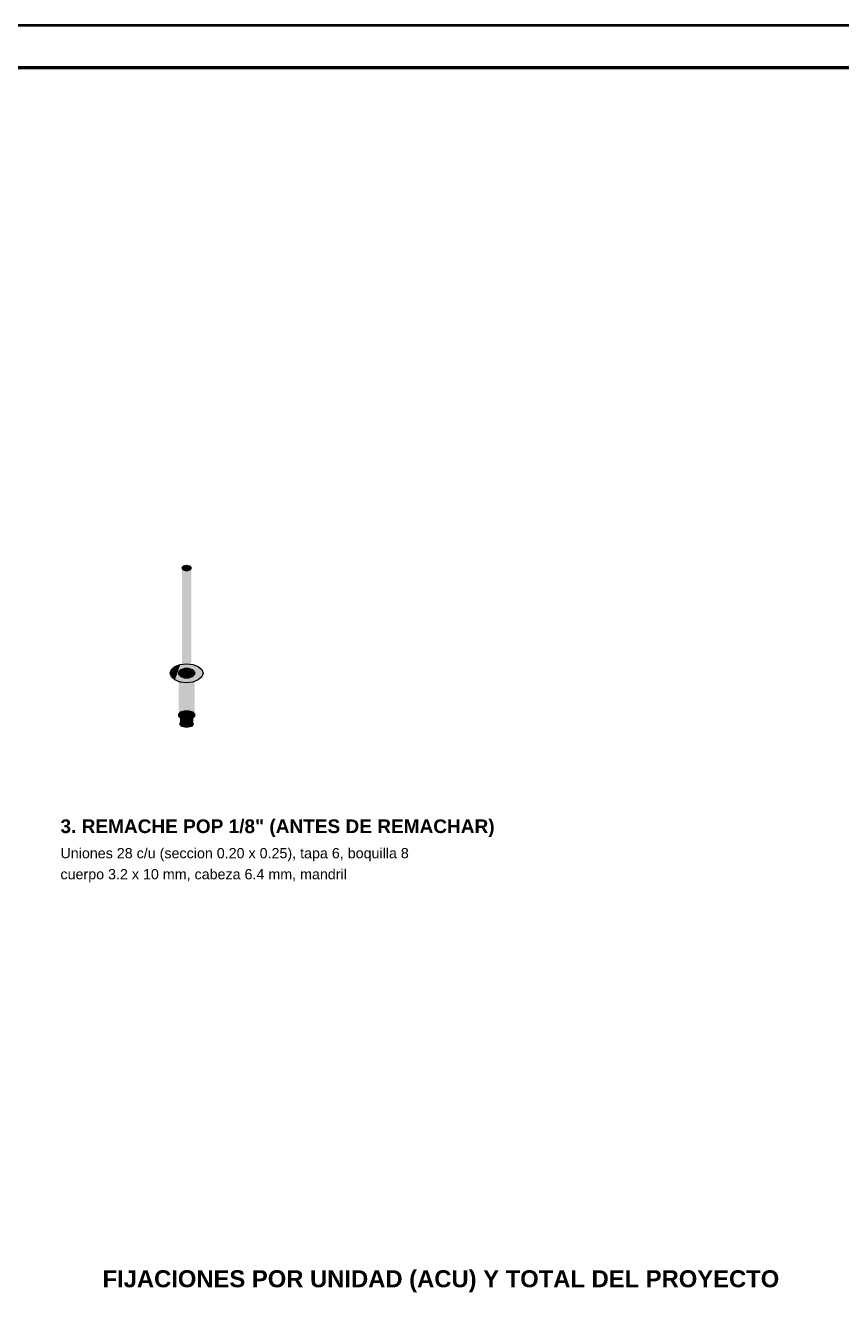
# Model space of a CAD drawing. Header units: metres. Extents: x 0 to 24.2, y -20 to 5.6.
# Drawn here: x 0.4117 to 0.6057, y 5.2904 to 5.594 of the extents above; entities that cross this region are included whole.
import ezdxf

# ---------------------------------------------------------------- set-up
doc = ezdxf.new("R2010")
doc.units = ezdxf.units.M
doc.header["$LTSCALE"] = 0.25
doc.layers.add('ISO-ARISTAS', color=8, linetype='CONTINUOUS')
doc.layers.add('TEXTOS', color=7, linetype='CONTINUOUS')
doc.layers.add('ISO-CONCRETO-SUP', color=254, linetype='CONTINUOUS', true_color=0xe8e8e8)
doc.layers.add('MARCO', color=7, linetype='CONTINUOUS', lineweight=50)
doc.layers.add('TITULOS', color=160, linetype='CONTINUOUS', lineweight=35)
doc.styles.get("Standard").update_dxf_attribs({"font": 'arial.ttf'})
doc.styles.add('TITULOS', font='arialbd.ttf')

msp = doc.modelspace()

# ---------------------------------------------------------------- linework, layer by layer
at = {"layer": 'ISO-ARISTAS', "color": 250}
for p, q in [((0.44922, 5.46545), (0.4489, 5.465)), ((0.4489, 5.465), (0.44922, 5.46545)), ((0.4489, 5.465), (0.44922, 5.46455)), ((0.44922, 5.46455), (0.4489, 5.465)), ((0.45, 5.46564), (0.44922, 5.46545)), ((0.44922, 5.46545), (0.45, 5.46564)), ((0.45078, 5.46545), (0.45, 5.46564)), ((0.45, 5.46564), (0.45078, 5.46545)), ((0.4511, 5.465), (0.45078, 5.46545)), ((0.45078, 5.46545), (0.4511, 5.465)), ((0.45078, 5.46455), (0.4511, 5.465)), ((0.4511, 5.465), (0.45078, 5.46455)), ((0.44922, 5.46455), (0.45, 5.46436)), ((0.45, 5.46436), (0.44922, 5.46455)), ((0.45, 5.46436), (0.45078, 5.46455)), ((0.45078, 5.46455), (0.45, 5.46436)), ((0.44608, 5.44), (0.44638, 5.44087)), ((0.44638, 5.44087), (0.44723, 5.4416)), ((0.44723, 5.4416), (0.4485, 5.44209)), ((0.44861, 5.4408), (0.44811, 5.44029)), ((0.44811, 5.44029), (0.44861, 5.4408)), ((0.4485, 5.44209), (0.45, 5.44226)), ((0.44949, 5.44109), (0.44861, 5.4408)), ((0.44861, 5.4408), (0.44949, 5.44109)), ((0.45051, 5.44109), (0.44949, 5.44109)), ((0.44949, 5.44109), (0.45051, 5.44109)), ((0.45, 5.44226), (0.4515, 5.44209)), ((0.45139, 5.4408), (0.45051, 5.44109)), ((0.45051, 5.44109), (0.45139, 5.4408)), ((0.45189, 5.44029), (0.45139, 5.4408)), ((0.45139, 5.4408), (0.45189, 5.44029)), ((0.4515, 5.44209), (0.45277, 5.4416)), ((0.45277, 5.4416), (0.45362, 5.44087)), ((0.45362, 5.44087), (0.45392, 5.44)), ((0.44638, 5.43913), (0.44608, 5.44)), ((0.44723, 5.4384), (0.44638, 5.43913)), ((0.4485, 5.43791), (0.44723, 5.4384)), ((0.44811, 5.44029), (0.44811, 5.43971)), ((0.44811, 5.43971), (0.44811, 5.44029)), ((0.44811, 5.43971), (0.44861, 5.4392)), ((0.44861, 5.4392), (0.44811, 5.43971)), ((0.45, 5.43774), (0.4485, 5.43791)), ((0.44861, 5.4392), (0.44949, 5.43891)), ((0.44949, 5.43891), (0.44861, 5.4392)), ((0.4489, 5.44), (0.44922, 5.44045)), ((0.4489, 5.44), (0.44922, 5.44045)), ((0.44922, 5.43955), (0.4489, 5.44)), ((0.44922, 5.43955), (0.4489, 5.44)), ((0.44922, 5.44045), (0.45, 5.44064)), ((0.44922, 5.44045), (0.45, 5.44064)), ((0.45, 5.43936), (0.44922, 5.43955)), ((0.45, 5.43936), (0.44922, 5.43955)), ((0.44949, 5.43891), (0.45051, 5.43891)), ((0.45051, 5.43891), (0.44949, 5.43891)), ((0.45, 5.44064), (0.45078, 5.44045)), ((0.45, 5.44064), (0.45078, 5.44045)), ((0.45078, 5.43955), (0.45, 5.43936)), ((0.45078, 5.43955), (0.45, 5.43936)), ((0.4515, 5.43791), (0.45, 5.43774)), ((0.45051, 5.43891), (0.45139, 5.4392)), ((0.45139, 5.4392), (0.45051, 5.43891)), ((0.45078, 5.44045), (0.4511, 5.44)), ((0.45078, 5.44045), (0.4511, 5.44)), ((0.4511, 5.44), (0.45078, 5.43955)), ((0.4511, 5.44), (0.45078, 5.43955)), ((0.45139, 5.4392), (0.45189, 5.43971)), ((0.45189, 5.43971), (0.45139, 5.4392)), ((0.45277, 5.4384), (0.4515, 5.43791)), ((0.45189, 5.43971), (0.45189, 5.44029)), ((0.45189, 5.44029), (0.45189, 5.43971)), ((0.45362, 5.43913), (0.45277, 5.4384)), ((0.45392, 5.44), (0.45362, 5.43913)), ((0.44811, 5.43029), (0.44861, 5.4308)), ((0.44811, 5.43029), (0.44861, 5.4308)), ((0.44811, 5.42971), (0.44811, 5.43029)), ((0.44811, 5.42971), (0.44811, 5.43029)), ((0.44861, 5.4292), (0.44811, 5.42971)), ((0.44861, 5.4292), (0.44811, 5.42971)), ((0.44887, 5.43065), (0.44841, 5.43)), ((0.44841, 5.43), (0.44887, 5.43065)), ((0.44841, 5.43), (0.44887, 5.42935)), ((0.44887, 5.42935), (0.44841, 5.43)), ((0.44841, 5.428), (0.44887, 5.42865)), ((0.44841, 5.428), (0.44887, 5.42865)), ((0.44861, 5.4308), (0.44949, 5.43109)), ((0.44861, 5.4308), (0.44949, 5.43109)), ((0.44949, 5.42891), (0.44861, 5.4292)), ((0.44949, 5.42891), (0.44861, 5.4292)), ((0.45, 5.43092), (0.44887, 5.43065)), ((0.44887, 5.43065), (0.45, 5.43092)), ((0.44887, 5.42935), (0.45, 5.42908)), ((0.45, 5.42908), (0.44887, 5.42935)), ((0.44887, 5.42865), (0.45, 5.42892)), ((0.44887, 5.42865), (0.45, 5.42892)), ((0.44949, 5.43109), (0.45051, 5.43109)), ((0.44949, 5.43109), (0.45051, 5.43109)), ((0.45051, 5.42891), (0.44949, 5.42891)), ((0.45051, 5.42891), (0.44949, 5.42891)), ((0.45113, 5.43065), (0.45, 5.43092)), ((0.45, 5.43092), (0.45113, 5.43065)), ((0.45, 5.42908), (0.45113, 5.42935)), ((0.45113, 5.42935), (0.45, 5.42908)), ((0.45, 5.42892), (0.45113, 5.42865)), ((0.45, 5.42892), (0.45113, 5.42865)), ((0.45051, 5.43109), (0.45139, 5.4308)), ((0.45051, 5.43109), (0.45139, 5.4308)), ((0.45139, 5.4292), (0.45051, 5.42891)), ((0.45139, 5.4292), (0.45051, 5.42891)), ((0.45159, 5.43), (0.45113, 5.43065)), ((0.45113, 5.43065), (0.45159, 5.43)), ((0.45113, 5.42935), (0.45159, 5.43)), ((0.45159, 5.43), (0.45113, 5.42935)), ((0.45113, 5.42865), (0.45159, 5.428)), ((0.45113, 5.42865), (0.45159, 5.428)), ((0.45139, 5.4308), (0.45189, 5.43029)), ((0.45139, 5.4308), (0.45189, 5.43029)), ((0.45189, 5.42971), (0.45139, 5.4292)), ((0.45189, 5.42971), (0.45139, 5.4292)), ((0.45189, 5.43029), (0.45189, 5.42971)), ((0.45189, 5.43029), (0.45189, 5.42971)), ((0.44887, 5.42735), (0.44841, 5.428)), ((0.44887, 5.42735), (0.44841, 5.428)), ((0.45, 5.42708), (0.44887, 5.42735)), ((0.45, 5.42708), (0.44887, 5.42735)), ((0.45113, 5.42735), (0.45, 5.42708)), ((0.45113, 5.42735), (0.45, 5.42708)), ((0.45159, 5.428), (0.45113, 5.42735)), ((0.45159, 5.428), (0.45113, 5.42735))]:
    msp.add_line(p, q, dxfattribs=at)
at = {"layer": 'ISO-CONCRETO-SUP', "true_color": 0x696a6e}
for points in [[(0.4489, 5.44), (0.44922, 5.44045), (0.4489, 5.465), (0.44922, 5.46545)], [(0.4511, 5.44), (0.45078, 5.43955), (0.4511, 5.465), (0.45078, 5.46455)], [(0.44841, 5.428), (0.44887, 5.42865), (0.44841, 5.43), (0.44887, 5.43065)], [(0.45159, 5.428), (0.45113, 5.42735), (0.45159, 5.43), (0.45113, 5.42935)]]:
    msp.add_solid(points, dxfattribs=at)
at = {"layer": 'ISO-CONCRETO-SUP', "true_color": 0x96989e}
for points in [[(0.45, 5.465), (0.4489, 5.465), (0.44922, 5.46545)], [(0.45, 5.465), (0.44922, 5.46455), (0.4489, 5.465)], [(0.45, 5.465), (0.44922, 5.46545), (0.45, 5.46564)], [(0.45, 5.465), (0.45, 5.46436), (0.44922, 5.46455)], [(0.45, 5.465), (0.45, 5.46564), (0.45078, 5.46545)], [(0.45, 5.465), (0.45078, 5.46545), (0.4511, 5.465)], [(0.45, 5.465), (0.4511, 5.465), (0.45078, 5.46455)], [(0.45, 5.465), (0.45078, 5.46455), (0.45, 5.46436)], [(0.45, 5.44), (0.4489, 5.44), (0.44922, 5.44045)], [(0.45, 5.44), (0.44922, 5.43955), (0.4489, 5.44)], [(0.45, 5.44), (0.44922, 5.44045), (0.45, 5.44064)], [(0.45, 5.44), (0.45, 5.43936), (0.44922, 5.43955)], [(0.45, 5.44), (0.45, 5.44064), (0.45078, 5.44045)], [(0.45, 5.44), (0.45078, 5.44045), (0.4511, 5.44)], [(0.45, 5.44), (0.4511, 5.44), (0.45078, 5.43955)], [(0.45, 5.44), (0.45078, 5.43955), (0.45, 5.43936)], [(0.45, 5.43), (0.44841, 5.43), (0.44887, 5.43065)], [(0.45, 5.43), (0.44887, 5.42935), (0.44841, 5.43)], [(0.45, 5.428), (0.44841, 5.428), (0.44887, 5.42865)], [(0.45, 5.43), (0.44887, 5.43065), (0.45, 5.43092)], [(0.45, 5.43), (0.45, 5.42908), (0.44887, 5.42935)], [(0.45, 5.428), (0.44887, 5.42865), (0.45, 5.42892)], [(0.45, 5.43), (0.45, 5.43092), (0.45113, 5.43065)], [(0.45, 5.43), (0.45113, 5.43065), (0.45159, 5.43)], [(0.45, 5.43), (0.45159, 5.43), (0.45113, 5.42935)], [(0.45, 5.43), (0.45113, 5.42935), (0.45, 5.42908)], [(0.45, 5.428), (0.45, 5.42892), (0.45113, 5.42865)], [(0.45, 5.428), (0.45113, 5.42865), (0.45159, 5.428)], [(0.45, 5.428), (0.44887, 5.42735), (0.44841, 5.428)], [(0.45, 5.428), (0.45, 5.42708), (0.44887, 5.42735)], [(0.45, 5.428), (0.45159, 5.428), (0.45113, 5.42735)], [(0.45, 5.428), (0.45113, 5.42735), (0.45, 5.42708)]]:
    msp.add_solid(points, dxfattribs=at)
at = {"layer": 'ISO-CONCRETO-SUP', "true_color": 0x7b7d81}
for points in [[(0.44922, 5.43955), (0.4489, 5.44), (0.44922, 5.46455), (0.4489, 5.465)], [(0.45078, 5.44045), (0.4511, 5.44), (0.45078, 5.46545), (0.4511, 5.465)], [(0.44887, 5.42735), (0.44841, 5.428), (0.44887, 5.42935), (0.44841, 5.43)], [(0.45113, 5.42865), (0.45159, 5.428), (0.45113, 5.43065), (0.45159, 5.43)]]:
    msp.add_solid(points, dxfattribs=at)
at = {"layer": 'ISO-CONCRETO-SUP', "true_color": 0x87888d}
for points in [[(0.44922, 5.44045), (0.45, 5.44064), (0.44922, 5.46545), (0.45, 5.46564)], [(0.45078, 5.43955), (0.45, 5.43936), (0.45078, 5.46455), (0.45, 5.46436)], [(0.44887, 5.42865), (0.45, 5.42892), (0.44887, 5.43065), (0.45, 5.43092)], [(0.45113, 5.42735), (0.45, 5.42708), (0.45113, 5.42935), (0.45, 5.42908)]]:
    msp.add_solid(points, dxfattribs=at)
at = {"layer": 'ISO-CONCRETO-SUP', "true_color": 0x8e9095}
for points in [[(0.45, 5.44064), (0.45078, 5.44045), (0.45, 5.46564), (0.45078, 5.46545)], [(0.45, 5.43936), (0.44922, 5.43955), (0.45, 5.46436), (0.44922, 5.46455)], [(0.45, 5.42708), (0.44887, 5.42735), (0.45, 5.42908), (0.44887, 5.42935)], [(0.45, 5.42892), (0.45113, 5.42865), (0.45, 5.43092), (0.45113, 5.43065)]]:
    msp.add_solid(points, dxfattribs=at)
at = {"layer": 'ISO-CONCRETO-SUP', "true_color": 0x6b6d73}
for points in [[(0.44723, 5.4384), (0.44608, 5.44), (0.44638, 5.44087)], [(0.44723, 5.4384), (0.44638, 5.44087), (0.44723, 5.4416)], [(0.44723, 5.4384), (0.4485, 5.44209), (0.45, 5.44226)], [(0.44723, 5.4384), (0.45, 5.44226), (0.4515, 5.44209)], [(0.44723, 5.4384), (0.44723, 5.4416), (0.4485, 5.44209)], [(0.44723, 5.4384), (0.4515, 5.44209), (0.45277, 5.4416)], [(0.44723, 5.4384), (0.45277, 5.4416), (0.45362, 5.44087)], [(0.44723, 5.4384), (0.45362, 5.44087), (0.45392, 5.44)], [(0.44723, 5.4384), (0.44638, 5.43913), (0.44608, 5.44)], [(0.44723, 5.4384), (0.45392, 5.44), (0.45362, 5.43913)], [(0.44723, 5.4384), (0.45362, 5.43913), (0.45277, 5.4384)], [(0.44723, 5.4384), (0.45277, 5.4384), (0.4515, 5.43791)], [(0.44723, 5.4384), (0.4515, 5.43791), (0.45, 5.43774)], [(0.44723, 5.4384), (0.45, 5.43774), (0.4485, 5.43791)]]:
    msp.add_solid(points, dxfattribs=at)
at = {"layer": 'ISO-CONCRETO-SUP', "true_color": 0x7d7f83}
for points in [[(0.44811, 5.43029), (0.44861, 5.4308), (0.44811, 5.44029), (0.44861, 5.4408)], [(0.45189, 5.42971), (0.45139, 5.4292), (0.45189, 5.43971), (0.45139, 5.4392)]]:
    msp.add_solid(points, dxfattribs=at)
at = {"layer": 'ISO-CONCRETO-SUP', "true_color": 0xaaacb1}
for points in [[(0.45, 5.44), (0.44811, 5.44029), (0.44861, 5.4408)], [(0.45, 5.44), (0.44861, 5.4408), (0.44949, 5.44109)], [(0.45, 5.44), (0.44949, 5.44109), (0.45051, 5.44109)], [(0.45, 5.44), (0.45051, 5.44109), (0.45139, 5.4408)], [(0.45, 5.44), (0.45139, 5.4408), (0.45189, 5.44029)], [(0.45, 5.44), (0.44811, 5.43971), (0.44811, 5.44029)], [(0.45, 5.44), (0.44861, 5.4392), (0.44811, 5.43971)], [(0.45, 5.44), (0.44949, 5.43891), (0.44861, 5.4392)], [(0.45, 5.44), (0.45051, 5.43891), (0.44949, 5.43891)], [(0.45, 5.44), (0.45189, 5.44029), (0.45189, 5.43971)], [(0.45, 5.44), (0.45189, 5.43971), (0.45139, 5.4392)], [(0.45, 5.44), (0.45139, 5.4392), (0.45051, 5.43891)], [(0.45, 5.43), (0.44811, 5.43029), (0.44861, 5.4308)], [(0.45, 5.43), (0.44811, 5.42971), (0.44811, 5.43029)], [(0.45, 5.43), (0.44861, 5.4292), (0.44811, 5.42971)], [(0.45, 5.43), (0.44861, 5.4308), (0.44949, 5.43109)], [(0.45, 5.43), (0.44949, 5.42891), (0.44861, 5.4292)], [(0.45, 5.43), (0.44949, 5.43109), (0.45051, 5.43109)], [(0.45, 5.43), (0.45051, 5.42891), (0.44949, 5.42891)], [(0.45, 5.43), (0.45051, 5.43109), (0.45139, 5.4308)], [(0.45, 5.43), (0.45139, 5.4308), (0.45189, 5.43029)], [(0.45, 5.43), (0.45189, 5.43029), (0.45189, 5.42971)], [(0.45, 5.43), (0.45189, 5.42971), (0.45139, 5.4292)], [(0.45, 5.43), (0.45139, 5.4292), (0.45051, 5.42891)]]:
    msp.add_solid(points, dxfattribs=at)
at = {"layer": 'ISO-CONCRETO-SUP', "true_color": 0x94969a}
for points in [[(0.44861, 5.4308), (0.44949, 5.43109), (0.44861, 5.4408), (0.44949, 5.44109)], [(0.45139, 5.4292), (0.45051, 5.42891), (0.45139, 5.4392), (0.45051, 5.43891)]]:
    msp.add_solid(points, dxfattribs=at)
at = {"layer": 'ISO-CONCRETO-SUP', "true_color": 0xa0a2a7}
for points in [[(0.44949, 5.43109), (0.45051, 5.43109), (0.44949, 5.44109), (0.45051, 5.44109)], [(0.45051, 5.42891), (0.44949, 5.42891), (0.45051, 5.43891), (0.44949, 5.43891)]]:
    msp.add_solid(points, dxfattribs=at)
at = {"layer": 'ISO-CONCRETO-SUP', "true_color": 0x9fa1a6}
for points in [[(0.45051, 5.43109), (0.45139, 5.4308), (0.45051, 5.44109), (0.45139, 5.4408)], [(0.44949, 5.42891), (0.44861, 5.4292), (0.44949, 5.43891), (0.44861, 5.4392)]]:
    msp.add_solid(points, dxfattribs=at)
at = {"layer": 'ISO-CONCRETO-SUP', "true_color": 0x919297}
for points in [[(0.45139, 5.4308), (0.45189, 5.43029), (0.45139, 5.4408), (0.45189, 5.44029)], [(0.44861, 5.4292), (0.44811, 5.42971), (0.44861, 5.4392), (0.44811, 5.43971)]]:
    msp.add_solid(points, dxfattribs=at)
at = {"layer": 'ISO-CONCRETO-SUP', "true_color": 0x797a7e}
for points in [[(0.44811, 5.42971), (0.44811, 5.43029), (0.44811, 5.43971), (0.44811, 5.44029)], [(0.45189, 5.43029), (0.45189, 5.42971), (0.45189, 5.44029), (0.45189, 5.43971)]]:
    msp.add_solid(points, dxfattribs=at)
at = {"layer": 'MARCO'}
msp.add_lwpolyline([(0, 5), (0.841, 5), (0.841, 5.594), (0, 5.594)], close=True, dxfattribs=at)
at = {"layer": 'MARCO', "const_width": 0.0008}
msp.add_lwpolyline([(0.025, 5.01), (0.831, 5.01), (0.831, 5.584), (0.025, 5.584)], close=True, dxfattribs=at)

# ---------------------------------------------------------------- texts
at = {"layer": 'TEXTOS'}
for s, p in [('Uniones 28 c/u (seccion 0.20 x 0.25), tapa 6, boquilla 8', (0.42, 5.396)), ('cuerpo 3.2 x 10 mm, cabeza 6.4 mm, mandril', (0.42, 5.391))]:
    msp.add_text(s, height=0.00243, dxfattribs=at).set_placement(p)
at = {"layer": 'TITULOS', "style": 'TITULOS'}
for s, height, p in [('3. REMACHE POP 1/8" (ANTES DE REMACHAR)', 0.00324, (0.42, 5.402)), ('FIJACIONES POR UNIDAD (ACU) Y TOTAL DEL PROYECTO', 0.00405, (0.43, 5.294))]:
    msp.add_text(s, height=height, dxfattribs=at).set_placement(p)

doc.saveas('drawing.dxf')
